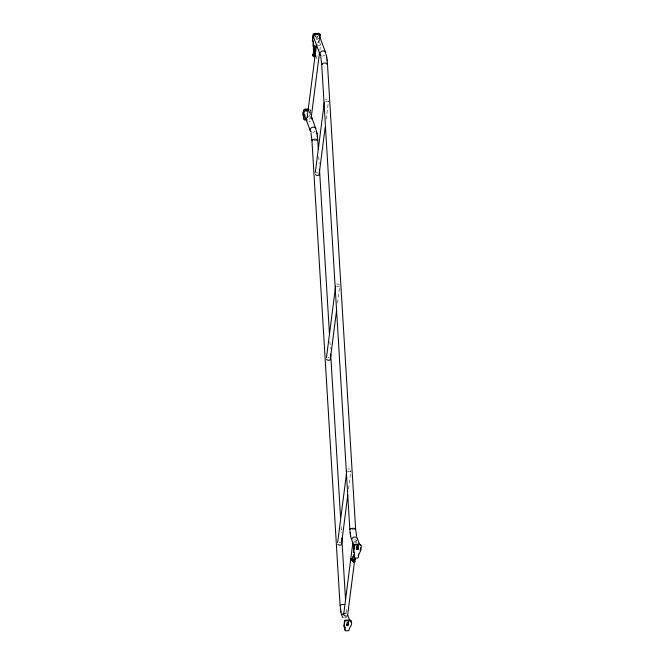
<?xml version="1.0" encoding="UTF-8"?>
<svg xmlns="http://www.w3.org/2000/svg" width="664" height="664" viewBox="0 0 664 664"><rect width="100%" height="100%" fill="white"/><g stroke="black" fill="none" stroke-linecap="round" stroke-linejoin="round"><path stroke-width="0.5" stroke-dasharray="3.32 2.49" d="M315.417 36.703L315.607 35.217M317.55 35.914L317.267 38.147L316.33 38.894L315.583 38.147L315.865 35.914M317.193 35.956L316.595 38.039L315.583 38.039L315.317 37.45L315.583 38.147M316.554 58.963L317.118 54.506M309.806 109.402L310.246 109.967L309.565 115.262L308.768 115.561M319.351 38.886C319.21 41.766 316.272 42.089 317.143 46.023M310.387 111.552L309.822 115.959L308.81 116.3M319.608 39.583C320.48 42.388 317.168 41.168 317.89 43.899M319.816 50.456L320.604 44.322A3.934 1.934 7.3 0 1 320.421 44.92A1.901 0.938 7.3 0 1 318.263 45.185M326.19 119.238L328.547 100.845M337.511 303.083L339.47 287.753M348.567 488.978L350.924 470.577M347.073 616.823L344.392 618.101M317.018 140.461A2.98 0.788 -3.5 0 1 315.724 140.751L312.819 140.751M309.54 109.859L310.503 110.664L310.246 109.967M310.553 114.474L309.515 111.693A2.98 2.507 -20.4 0 1 309.192 114.258M346.84 612.44L346.052 607.884M318.72 156.596L319.16 163.825M329.917 341.603L330.357 348.841M341.113 526.61L341.487 532.81M356.825 540.654A2.98 2.507 -20.4 0 1 354.144 541.932M345.048 612.963A2.98 2.507 -20.4 0 1 346.459 613.304M353.621 529.689A2.98 0.788 -3.5 0 1 352.086 529.797M308.702 116.266A1.901 0.938 7.3 0 1 309.54 116.358M310.445 118.781A1.901 0.938 7.3 0 1 308.835 118.781M320.338 43.625A3.934 1.934 7.3 0 0 319.716 43.027A1.901 0.938 7.3 0 0 317.359 42.762M315.408 130.974A2.98 2.507 -20.4 0 1 312.727 132.252M315.881 172.872A1.901 0.938 7.3 0 1 318.239 173.146M325.468 101.434A1.901 0.938 7.3 0 0 328.365 101.443A3.934 1.934 7.3 0 0 327.667 99.55A1.901 0.938 7.3 0 0 325.31 99.276M310.312 121.396A2.98 2.507 -20.4 0 1 308.81 121.736M325.161 54.805A2.98 2.507 -20.4 0 1 322.48 56.083M327.842 357.647A1.901 0.938 7.3 0 1 329.419 358.012M339.553 286.308A1.901 0.938 7.3 0 1 336.656 286.3M339.478 285.014A3.934 1.934 7.3 0 0 338.847 284.416A1.901 0.938 7.3 0 0 335.951 284.408M318.944 38.089A2.98 2.507 -20.4 0 1 316.263 39.375M339.022 542.513A1.901 0.938 7.3 0 1 340.607 542.878M347.836 471.174A1.901 0.938 7.3 0 0 350.741 471.174A3.934 1.934 7.3 0 0 350.036 469.282A1.901 0.938 7.3 0 0 347.679 469.016M345.164 613.47A1.901 0.938 7.3 0 1 346.002 613.561M356.883 542.131A1.901 0.938 7.3 0 1 354.725 542.388M356.809 540.836A3.934 1.934 7.3 0 0 356.178 540.239A1.901 0.938 7.3 0 0 353.829 539.965"/><path stroke-width="1" d="M303.846 115.768L303.68 118.682L304.286 119.288M313.383 41.317L312.993 46.015L313.591 46.621M354.335 552.133L353.945 556.83L354.543 557.436M313.649 53.767L313.366 48.771L314.18 46.015L315.018 46.023L315.475 54.008L314.661 56.764L313.823 56.764L314.636 54.008L314.18 46.015M314.844 47.418L315.018 46.023M307.208 117.221L316.504 44.646M319.716 36.014L319.965 34.096L318.994 33.291L313.806 33.532L313.225 34.096L312.362 40.803L313.084 41.102M319.733 38.628L320.222 34.794L319.782 34.229L315.284 33.897L313.483 34.794C311.2 40.247 314.445 41.774 313.25 46.712L313.856 47.318L316.645 47.318M311.175 117.918L319.425 53.527M315.284 172.715L324.322 102.19M325.144 127.422L319.118 174.441A3.934 1.934 7.3 0 1 318.944 175.039A1.901 0.938 7.3 0 1 316.039 175.03A3.934 1.934 7.3 0 1 315.417 174.433M326.472 357.581L335.635 286.035M330.307 359.307L336.465 311.267M337.661 542.455L346.824 470.901M341.495 544.173L347.778 495.112M343.67 614.424L352.966 541.849M354.269 555.461L354.236 559.354L352.493 561.453L353.331 561.453L355.074 559.354L354.983 557.694M353.099 560.648L353.638 562.101L354.153 559.81M354.576 560.947L347.637 615.13A3.934 1.934 7.3 0 1 347.455 615.727A1.901 0.938 7.3 0 1 344.558 615.719A3.934 1.934 7.3 0 1 343.852 613.826A1.901 0.938 7.3 0 1 344.4 613.561M356.56 546.024L356.269 548.265L356.792 549.551L358.22 548.962L358.502 546.729L358.245 546.14L357.224 546.14L356.535 548.962M346.782 625.048L347.098 622.6L348.525 622.01L348.06 625.637L347.04 625.637L346.525 624.351M353.638 562.101L354.9 561.794L355.281 558.822M348.525 621.902L348.21 624.351L346.782 624.94M350.974 622.55L351.198 620.782L350.227 619.977L345.039 620.217L344.458 620.782L344.077 626.368M360.178 550.663L360.544 547.792M358.253 555.892L358.585 554.017M354.36 554.755L352.617 556.855L352.493 561.453M349.887 529.391A2.98 0.788 -3.5 0 1 349.803 528.992L353.339 528.187L355.622 528.992A2.98 0.788 -3.5 0 1 354.916 529.399M306.56 111.195L307.083 111.037M344.956 604.506L342.043 604.464L340.051 605.161L311.906 140.054M313.914 48.123L314.753 48.123M313.366 48.771L314.205 48.771M314.636 54.008L315.475 54.008M314.363 56.108L315.201 56.108M308.677 109.07L304.676 109.153L303.506 109.967L303.124 115.553M308.088 109.767L304.934 109.85L303.763 110.664C301.622 115.088 304.593 115.743 303.946 119.379L304.544 119.985L307.332 119.985M353.406 555.469L354.41 555.469M354.236 559.354L355.074 559.354M353.895 561.794L354.9 561.794M356.535 548.854L357.954 548.265L357.987 545.443M353.613 551.917L354.178 544.912L354.759 544.347L359.349 544.015L360.917 544.912M359.265 543.75L357.157 538.081L356.211 537.135L353.306 537.135L351.571 539.359L354.252 547.26M342.981 617.761L341.811 615.528A2.98 2.507 -20.4 0 1 343.554 613.304M345.238 630.103L344.633 629.497L344.707 626.409M319.276 35.524L325.493 52.232M320.131 54.797L313.914 38.089A2.98 2.507 -20.4 0 1 316.164 34.321A2.98 2.507 -20.4 0 1 319.5 36.81M311.25 116.333L315.732 128.401M304.153 114.258L310.37 130.966M347.753 615.196L349.862 620.865M326.148 54.357L326.804 57.793M320.687 56.606L321.642 63.586M316.388 130.526L317.043 133.962M310.926 132.775L311.881 139.755M356.601 536.271L355.647 529.291M350.484 535.084L351.14 538.521M340.076 605.452L341.379 614.69M357.157 538.081L357.381 539.367M327.086 59.793L327.452 63.595M317.326 135.962L317.699 139.764M349.828 529.283L350.202 533.084M340.341 608.564L340.856 612.183M326.671 56.863L327.186 60.482M316.911 133.032L317.425 136.651M350.102 532.395L350.617 536.014M327.476 63.885L355.622 528.992M321.666 63.885L349.803 528.992M317.724 140.054L318.288 149.358M319.533 170.034L329.419 333.336M330.664 354.003L340.549 517.306M341.794 537.981L345.554 599.999M358.452 549.153A2.98 2.507 -20.4 0 1 356.958 549.493M305.1 115.196A2.98 2.507 -20.4 0 1 304.486 111.685A2.98 2.507 -20.4 0 1 308.577 110.747M311.316 131.912A2.98 2.507 -20.4 0 1 311.881 127.455A2.98 2.507 -20.4 0 1 315.956 129.688M306.461 120.45A2.98 2.507 -20.4 0 1 307.971 116.939M310.877 116.939A2.98 2.507 -20.4 0 1 312.047 119.171M321.069 55.743A2.98 2.507 -20.4 0 1 321.642 51.286A2.98 2.507 -20.4 0 1 325.717 53.518M322.579 64.582A2.98 0.788 -3.5 0 1 322.364 63.478A2.98 0.788 -3.5 0 1 326.563 63.188A2.98 0.788 -3.5 0 1 326.779 64.292M312.819 140.751A2.98 0.788 -3.5 0 1 312.611 139.647A2.98 0.788 -3.5 0 1 316.811 139.357A2.98 0.788 -3.5 0 1 317.018 140.461M326.597 359.299A3.934 1.934 7.3 0 0 327.227 359.905A1.901 0.938 7.3 0 0 330.124 359.905M337.785 544.173A3.934 1.934 7.3 0 0 338.416 544.77A1.901 0.938 7.3 0 0 341.313 544.77M312.545 54.431L312.719 56.025L312.744 53.967L312.545 54.431M313.914 54.431L314.097 56.025L314.122 53.967L313.914 54.431M345.056 627.281L344.89 630.194L345.496 630.8L348.285 630.8L349.04 630.202C349.281 626.559 352.451 626.036 351.455 621.479L349.887 620.583L345.297 620.915L344.716 621.479L344.035 626.766L345.056 627.281M354.593 552.83L354.202 557.528L354.8 558.134L357.597 558.134L358.352 557.536C358.394 552.556 362.046 551.203 361.174 545.609L360.212 544.804L356.236 544.712L354.435 545.609L353.572 552.315L354.593 552.83M351.306 558.407L351.322 560.474L351.306 558.407M352.675 558.407L352.7 560.474L352.675 558.407"/></g></svg>
